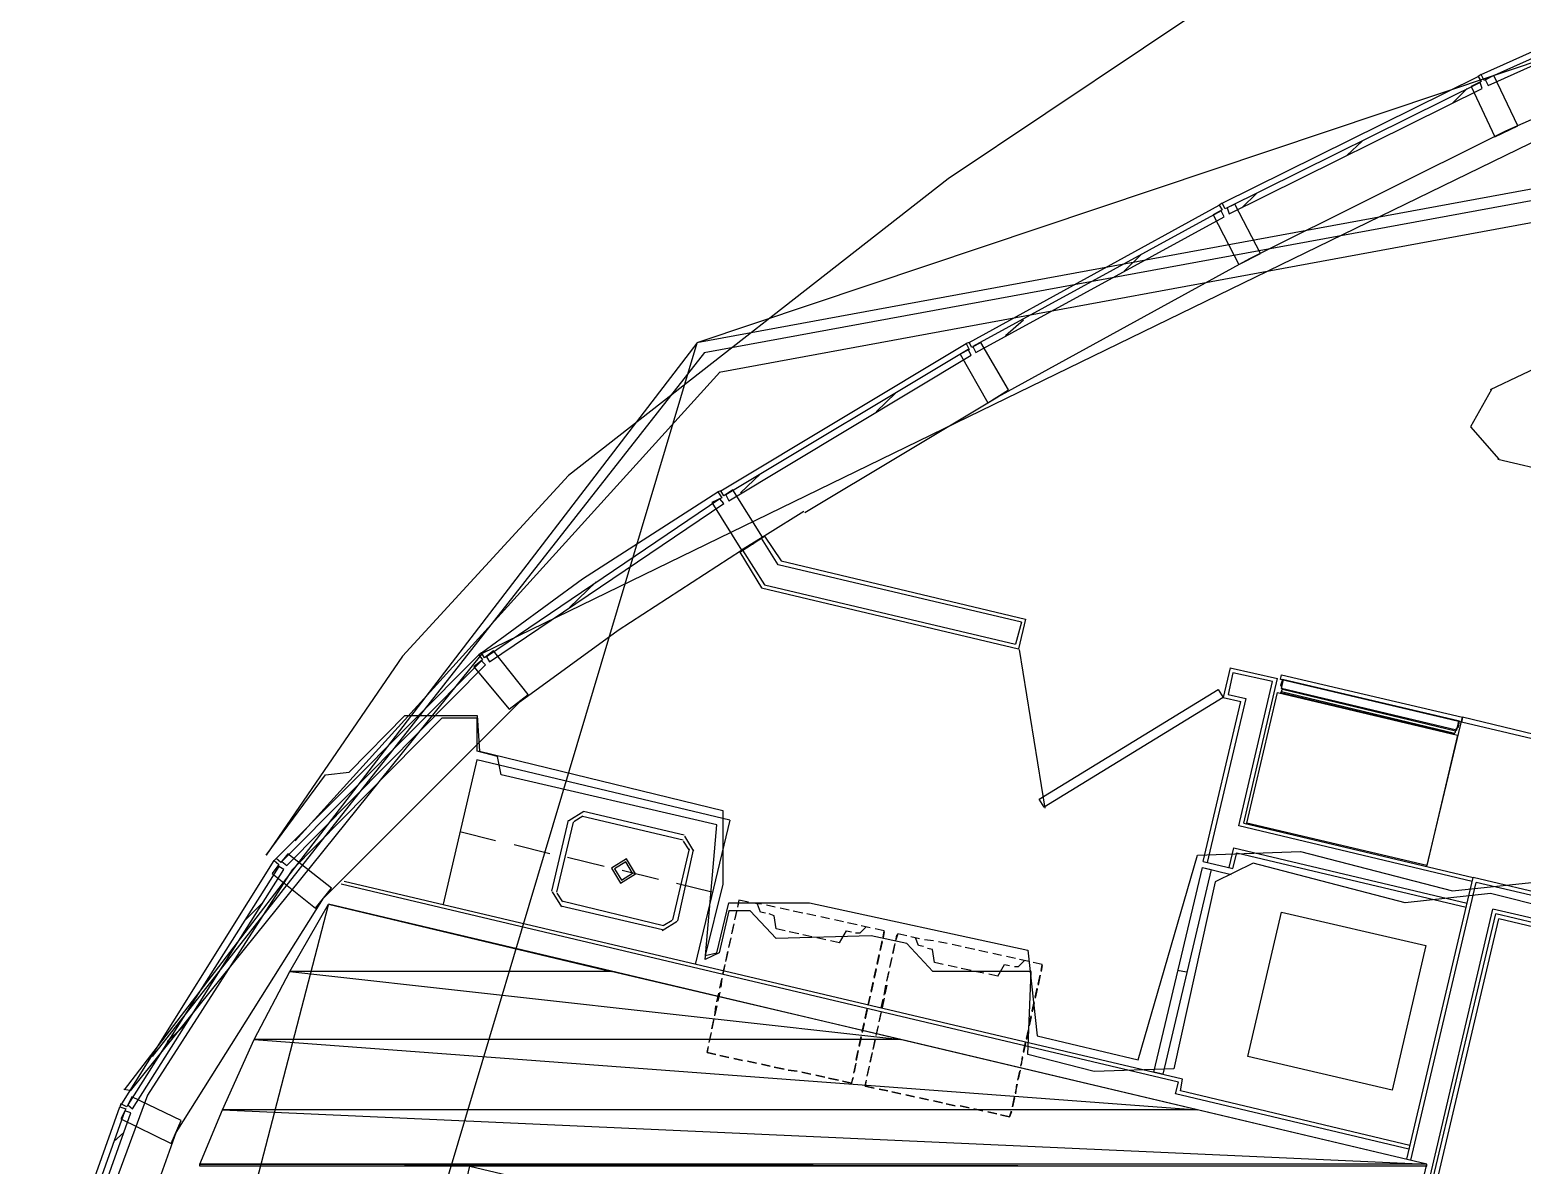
# Model space of a CAD drawing. Header units: feet. Extents: x -84 to 198, y -22 to 181.
# Drawn here: x 27.69 to 47.82, y 130.15 to 145.46 of the extents above; entities that cross this region are included whole.
import ezdxf

# ---------------------------------------------------------------- set-up
doc = ezdxf.new("R2010")
doc.units = ezdxf.units.FT
for name, color, linetype in [('A-AREA-COMUN', 252, 'CONTINUOUS'), ('A-AREA-UNIDAD', 30, 'CONTINUOUS'), ('A-LINEA', 7, 'CONTINUOUS'), ('A-MURO-CONCRETO', 8, 'CONTINUOUS')]:
    doc.layers.add(name, color=color, linetype=linetype)

msp = doc.modelspace()

# ---------------------------------------------------------------- linework, layer by layer
at = {"layer": 'A-AREA-COMUN'}
msp.add_lwpolyline([(49.808, 133.2089), (47.392, 133.8133), (46.24, 133.6889), (44.192, 134.2222), (43.68, 133.9733), (43.12, 131.4489), (42.048, 131.4133), (41.152, 131.6444), (41.2, 132.7644), (39.872, 132.7644), (39.52, 133.1378), (39.04, 133.2444), (37.76, 133.2089), (37.408, 133.5822), (37.12, 133.5822), (36.992, 133.0133), (36.8, 132.9244), (36.96, 134.7378), (34.048, 135.4133), (34, 135.6622), (33.728, 135.7333), (33.728, 136.1778), (33.248, 136.1778), (31.232, 134.1333), (29.28, 131.0933), (27.968, 127.5378)], dxfattribs=at)
at = {"layer": 'A-AREA-UNIDAD'}
msp.add_lwpolyline([(44.032, 146.0978), (40.08, 143.4489), (34.96, 139.4489), (32.72, 137.0133), (30.88, 134.3289), (31.68, 135.4133), (32, 135.4489), (32.752, 136.2133), (33.728, 136.2133), (33.76, 135.7333), (37.04, 134.9333), (37.04, 133.9378), (36.8, 132.9778), (36.96, 133.0133), (37.12, 133.6889), (38.208, 133.6889), (41.152, 133.0489), (41.28, 131.8933), (42.64, 131.5733), (43.44, 134.3289), (44.832, 134.3822), (46.88, 133.8489), (48.032, 133.9733)], dxfattribs=at)
at = {"layer": 'A-LINEA'}
for p, q in [((93.1212, 160.1706), (36.6895, 141.2395)), ((118.2654, 156.262), (36.6895, 141.2395)), ((118.2654, 156.262), (36.6895, 141.2395)), ((118.2654, 156.262), (36.6895, 141.2395)), ((118.2188, 156.0962), (36.7876, 141.1026)), ((118.1216, 155.7773), (36.9919, 140.8393)), ((59.9081, 149.7586), (33.7837, 137.0471)), ((47.2667, 144.8578), (50.7867, 146.4311)), ((47.6, 144.0978), (51.1333, 145.6711)), ((43.7733, 143.1244), (47.2267, 144.8311)), ((46.88, 144.4711), (47.08, 144.6711)), ((44.1467, 142.3778), (47.6, 144.0978)), ((45.4533, 143.7644), (45.6667, 143.9644)), ((44.04, 143.0578), (44.24, 143.2578)), ((40.36, 141.2444), (43.7333, 143.0978)), ((40.7467, 140.5111), (44.1467, 142.3778)), ((42.4533, 142.2044), (42.68, 142.4311)), ((51.0267, 142.3378), (47.3867, 140.6044)), ((40.8533, 141.3378), (41.0933, 141.5511)), ((36.6881, 141.2357), (28.3665, 113.3809)), ((36.6881, 141.2357), (28.3665, 113.3809)), ((36.6881, 141.2357), (28.3665, 113.3809)), ((36.6881, 141.2357), (28.9639, 131.1684)), ((36.7944, 141.1093), (29.3452, 131.6177)), ((37.0133, 139.2444), (40.32, 141.2311)), ((36.9987, 140.846), (31.2735, 134.5231)), ((38.1467, 138.9511), (40.7467, 140.5111)), ((39.1067, 140.3111), (39.3733, 140.5644)), ((47.4933, 139.6711), (60.44, 136.6044)), ((37.28, 139.2178), (37.5467, 139.4711)), ((35.1467, 138.0578), (36.9733, 139.2311)), ((38.1333, 138.9644), (37.64, 138.6578)), ((37.64, 138.6578), (37.2933, 138.4444)), ((37.3867, 138.4978), (37.44, 138.5244)), ((37.44, 138.5244), (37.4933, 138.5644)), ((37.7867, 138.2444), (37.56, 138.6044)), ((35.6267, 137.3644), (37.2933, 138.4444)), ((37.2667, 138.4178), (37.56, 137.9378)), ((37.3067, 138.4444), (37.6, 137.9778)), ((37.8267, 138.2978), (41.12, 137.5111)), ((41.0667, 137.4711), (37.7867, 138.2444)), ((33.7867, 137.0578), (35.1467, 138.0578)), ((34.9733, 137.6711), (35.3333, 138.0178)), ((37.56, 137.9378), (41.0267, 137.1111)), ((37.6, 137.9778), (40.9867, 137.1778)), ((41.0667, 137.4711), (40.9867, 137.1778)), ((41.12, 137.5111), (41.0267, 137.1111)), ((34.3067, 136.4044), (35.6267, 137.3644)), ((41.0361, 137.1034), (41.3824, 134.9627)), ((33.7901, 137.0465), (29.0482, 131.1547)), ((31.0133, 134.2844), (33.7467, 137.0311)), ((43.88, 136.8578), (43.7867, 136.4578)), ((43.92, 136.7911), (43.8533, 136.4978)), ((43.88, 136.8578), (44.52, 136.7111)), ((44.4533, 136.6711), (43.92, 136.7911)), ((44, 134.7244), (44.4533, 136.6711)), ((44.0667, 134.7644), (44.52, 136.7111)), ((43.8533, 136.4978), (44.0933, 136.4444)), ((44.5733, 136.5378), (46.9067, 135.9778)), ((44.5733, 136.5378), (46.9067, 135.9778)), ((46.92, 136.0044), (44.5867, 136.5644)), ((46.92, 136.0044), (44.5867, 136.5644)), ((31.6533, 133.7511), (34.3067, 136.4044)), ((43.52, 134.2444), (44.0267, 136.4044)), ((44.0933, 136.4444), (43.5733, 134.2311)), ((43.7867, 136.4578), (44.0267, 136.4044)), ((46.5333, 134.1778), (47.0133, 136.1911)), ((49.44, 135.5511), (47, 136.1244)), ((49.4533, 135.6044), (47.0133, 136.1911)), ((33.72, 135.6178), (33.2667, 133.6711)), ((37.1333, 134.8044), (33.72, 135.6178)), ((35.165, 134.92), (34.9645, 134.7961)), ((35.1497, 134.8551), (35.0294, 134.7808)), ((35.1467, 134.8578), (36.5067, 134.5378)), ((35.16, 134.9244), (36.52, 134.6044)), ((34.7333, 133.8444), (34.96, 134.8044)), ((34.8, 133.8311), (35.0267, 134.7778)), ((37.1333, 134.8044), (36.6667, 132.8578)), ((47.1467, 133.9778), (44, 134.7244)), ((44.0667, 134.7644), (47.16, 134.0311)), ((33.9733, 134.5244), (33.4933, 134.6444)), ((34.7067, 134.3511), (34.2267, 134.4711)), ((36.584, 134.4014), (36.5097, 134.5218)), ((36.6489, 134.3861), (36.525, 134.5866)), ((28.9333, 130.9778), (30.9867, 134.2578)), ((31, 134.2711), (31, 134.2711)), ((35.44, 134.1778), (34.9467, 134.2978)), ((36.5867, 134.4178), (36.36, 133.4578)), ((36.64, 134.4044), (36.4267, 133.4444)), ((43.8667, 134.1644), (43.9333, 134.4311)), ((43.92, 134.1511), (43.9733, 134.3644)), ((43.9333, 134.4311), (47.08, 133.6844)), ((43.9733, 134.3644), (47.0667, 133.6311)), ((36.1733, 134.0044), (35.68, 134.1244)), ((43.5067, 134.1644), (43.8933, 134.0711)), ((43.52, 134.2444), (43.92, 134.1511)), ((43.24, 131.3111), (31.9333, 133.9778)), ((36.8933, 133.8311), (36.4133, 133.9511)), ((46.2667, 130.2311), (47.16, 134.0311)), ((46.32, 130.2178), (47.2, 133.9644)), ((73.32, 127.8444), (47.16, 134.0311)), ((73.3067, 127.7911), (47.2, 133.9644)), ((31.7159, 133.6567), (28.3582, 120.754)), ((29.6667, 130.5911), (31.6533, 133.7511)), ((30.6, 133.4578), (30.84, 133.6978)), ((34.7378, 133.8361), (34.8616, 133.6356)), ((34.8027, 133.8208), (34.877, 133.7005)), ((36.2267, 133.3244), (34.8533, 133.6444)), ((36.24, 133.3778), (34.8667, 133.7111)), ((37.24, 133.6311), (37.2533, 133.7111)), ((37.3867, 133.6978), (37.2533, 133.7244)), ((37.56, 133.6711), (37.44, 133.6844)), ((37.56, 133.6711), (37.44, 133.6844)), ((37.7467, 133.6311), (37.6267, 133.6578)), ((37.7467, 133.6311), (37.6267, 133.6578)), ((36.237, 133.3805), (36.3573, 133.4548)), ((37.2267, 133.5911), (37.2, 133.4711)), ((37.2, 133.4578), (37.2267, 133.5778)), ((37.9333, 133.5911), (37.8133, 133.6178)), ((37.9333, 133.5911), (37.8133, 133.6178)), ((38.12, 133.5511), (37.9867, 133.5778)), ((38.12, 133.5511), (37.9867, 133.5778)), ((38.2933, 133.5111), (38.1733, 133.5378)), ((38.2933, 133.5111), (38.1733, 133.5378)), ((38.48, 133.4711), (38.36, 133.4978)), ((38.48, 133.4711), (38.36, 133.4978)), ((38.6667, 133.4311), (38.5467, 133.4578)), ((38.6667, 133.4311), (38.5467, 133.4578)), ((44.5733, 133.5644), (46.52, 133.1111)), ((46.08, 127.8844), (47.4267, 133.6044)), ((46.12, 127.8711), (47.4667, 133.5378)), ((46.2133, 127.9911), (47.5067, 133.4711)), ((73.24, 127.4978), (47.4267, 133.6044)), ((73.2267, 127.4444), (47.4667, 133.5378)), ((73.2133, 127.3911), (47.5067, 133.4711)), ((36.2216, 133.3156), (36.4222, 133.4394)), ((37.1867, 133.4044), (37.16, 133.2844)), ((37.16, 133.2711), (37.1867, 133.3911)), ((37.88, 133.3111), (37.76, 133.3378)), ((38.0667, 133.2711), (37.9333, 133.2978)), ((38.24, 133.2311), (38.12, 133.2578)), ((38.8533, 133.3911), (38.72, 133.4178)), ((38.8533, 133.3911), (38.72, 133.4178)), ((39.0267, 133.3511), (38.9067, 133.3778)), ((39.0267, 133.3511), (38.9067, 133.3778)), ((39.2133, 133.3111), (39.0933, 133.3378)), ((39.2133, 133.2978), (39.2, 133.2178)), ((39.3733, 133.1778), (39.3867, 133.2578)), ((39.52, 133.2444), (39.4, 133.2711)), ((37.1467, 133.2178), (37.12, 133.0978)), ((37.12, 133.0844), (37.1467, 133.2044)), ((38.4267, 133.1911), (38.3067, 133.2178)), ((38.6133, 133.1511), (38.4933, 133.1778)), ((39.16, 133.0444), (39.1867, 133.1778)), ((39.1867, 133.1644), (39.16, 133.0444)), ((39.36, 133.1378), (39.3333, 133.0044)), ((39.3333, 133.0044), (39.36, 133.1244)), ((39.6933, 133.2044), (39.5733, 133.2311)), ((39.6933, 133.2044), (39.5733, 133.2311)), ((39.88, 133.1778), (39.76, 133.1911)), ((39.88, 133.1778), (39.76, 133.1911)), ((40.0667, 133.1378), (39.9467, 133.1644)), ((40.0667, 133.1378), (39.9467, 133.1644)), ((40.2533, 133.0978), (40.1333, 133.1244)), ((40.2533, 133.0978), (40.1333, 133.1244)), ((40.44, 133.0578), (40.3067, 133.0844)), ((40.44, 133.0578), (40.3067, 133.0844)), ((40.6133, 133.0178), (40.4933, 133.0444)), ((40.6133, 133.0178), (40.4933, 133.0444)), ((37.0667, 132.8578), (37.04, 132.7244)), ((37.04, 132.7244), (37.0667, 132.8444)), ((37.1067, 133.0311), (37.08, 132.9111)), ((37.08, 132.8978), (37.1067, 133.0311)), ((39.12, 132.8711), (39.1467, 132.9911)), ((39.1467, 132.9778), (39.12, 132.8578)), ((39.32, 132.9511), (39.2933, 132.8311)), ((39.2933, 132.8178), (39.32, 132.9378)), ((40.0133, 132.8578), (39.8933, 132.8844)), ((40.2, 132.8178), (40.08, 132.8444)), ((40.8, 132.9778), (40.68, 133.0044)), ((40.8, 132.9778), (40.68, 133.0044)), ((40.9867, 132.9378), (40.8667, 132.9644)), ((40.9867, 132.9378), (40.8667, 132.9644)), ((41.1733, 132.8978), (41.04, 132.9244)), ((41.1733, 132.8978), (41.04, 132.9244)), ((41.3467, 132.8578), (41.2267, 132.8844)), ((41.3467, 132.8444), (41.3333, 132.7644)), ((37, 132.5378), (37.0267, 132.6578)), ((37.0267, 132.6711), (37.0133, 132.5511)), ((39.08, 132.6844), (39.1067, 132.8044)), ((39.1067, 132.7911), (39.08, 132.6711)), ((39.28, 132.7644), (39.2533, 132.6444)), ((39.2533, 132.6311), (39.28, 132.7511)), ((40.3867, 132.7778), (40.2533, 132.8044)), ((40.56, 132.7378), (40.44, 132.7644)), ((40.7467, 132.6978), (40.6267, 132.7244)), ((41.2933, 132.5911), (41.32, 132.7111)), ((41.32, 132.7111), (41.2933, 132.5778)), ((43.2933, 132.7511), (43.1733, 132.7778)), ((36.96, 132.3511), (36.9867, 132.4711)), ((37, 132.4844), (36.9733, 132.3644)), ((39.04, 132.4978), (39.0667, 132.6178)), ((39.0667, 132.6044), (39.04, 132.4844)), ((39.2133, 132.4444), (39.24, 132.5778)), ((39.2533, 132.5778), (39.2267, 132.4578)), ((41.2533, 132.4178), (41.28, 132.5378)), ((41.28, 132.5244), (41.2533, 132.4044)), ((36.96, 132.2978), (36.9333, 132.1778)), ((36.9333, 132.1644), (36.9467, 132.2978)), ((38.96, 132.1378), (38.9867, 132.2578)), ((38.9867, 132.2444), (38.96, 132.1244)), ((39, 132.3111), (39.0267, 132.4311)), ((39.0267, 132.4311), (39, 132.3111)), ((39.1733, 132.2711), (39.2, 132.3911)), ((39.2133, 132.4044), (39.1867, 132.2711)), ((41.2133, 132.2311), (41.24, 132.3511)), ((41.24, 132.3378), (41.2133, 132.2178)), ((29.5467, 131.8178), (29.8, 132.0578)), ((36.92, 132.1244), (36.8933, 131.9911)), ((36.8933, 131.9911), (36.92, 132.1111)), ((38.92, 131.9511), (38.9467, 132.0711)), ((38.9467, 132.0578), (38.92, 131.9378)), ((39.1733, 132.2178), (39.1467, 132.0978)), ((39.1467, 132.0844), (39.1733, 132.2044)), ((41.1733, 132.0444), (41.2, 132.1644)), ((41.2, 132.1511), (41.1733, 132.0311)), ((36.88, 131.9378), (36.8533, 131.8178)), ((36.8533, 131.8044), (36.88, 131.9244)), ((38.88, 131.7644), (38.9067, 131.8844)), ((38.9067, 131.8711), (38.88, 131.7511)), ((39.0933, 131.8444), (39.0667, 131.7244)), ((39.0667, 131.7111), (39.0933, 131.8444)), ((39.1333, 132.0311), (39.1067, 131.9111)), ((39.1067, 131.8978), (39.1333, 132.0178)), ((41.1333, 131.8578), (41.16, 131.9778)), ((41.16, 131.9778), (41.1333, 131.8444)), ((36.84, 131.7511), (36.8267, 131.6711)), ((36.8267, 131.6711), (36.9467, 131.6444)), ((37, 131.6311), (37.12, 131.6044)), ((37.12, 131.6044), (37, 131.6311)), ((38.84, 131.5778), (38.8667, 131.6978)), ((38.8667, 131.6978), (38.84, 131.5644)), ((39.0533, 131.6711), (39.0267, 131.5378)), ((39.0267, 131.5378), (39.0533, 131.6578)), ((41.0933, 131.6844), (41.12, 131.8044)), ((41.12, 131.7911), (41.0933, 131.6711)), ((37.1867, 131.5911), (37.3067, 131.5644)), ((37.3067, 131.5644), (37.1867, 131.5911)), ((37.3733, 131.5511), (37.4933, 131.5244)), ((37.4933, 131.5244), (37.3733, 131.5511)), ((37.56, 131.5111), (37.68, 131.4844)), ((37.68, 131.4844), (37.56, 131.5111)), ((37.7333, 131.4711), (37.8667, 131.4444)), ((37.8667, 131.4444), (37.7333, 131.4711)), ((37.92, 131.4311), (38.04, 131.4178)), ((38.04, 131.4178), (37.92, 131.4311)), ((38.8267, 131.5111), (38.8, 131.3911)), ((38.8133, 131.4044), (38.84, 131.5244)), ((39.0133, 131.4844), (38.9867, 131.3644)), ((38.9867, 131.3511), (39.0133, 131.4711)), ((41.0267, 131.3111), (41.0533, 131.4311)), ((41.08, 131.6044), (41.0533, 131.4844)), ((41.0667, 131.4978), (41.08, 131.6178)), ((38.1067, 131.4044), (38.2267, 131.3778)), ((38.2267, 131.3778), (38.1067, 131.4044)), ((38.2933, 131.3644), (38.4133, 131.3378)), ((38.4133, 131.3378), (38.2933, 131.3644)), ((38.4667, 131.3244), (38.6, 131.2978)), ((38.6, 131.2978), (38.4667, 131.3244)), ((38.9733, 131.2978), (38.96, 131.2178)), ((40.9867, 131.1244), (41.0133, 131.2444)), ((41, 131.2444), (40.9867, 131.1111)), ((41.04, 131.4178), (41.0133, 131.2978)), ((43.2133, 131.1511), (43.24, 131.3111)), ((28.96, 131.1778), (29.04, 131.1644)), ((38.96, 131.2178), (39.08, 131.1911)), ((39.1467, 131.1778), (39.2667, 131.1511)), ((39.2667, 131.1511), (39.1467, 131.1778)), ((39.32, 131.1378), (39.44, 131.1111)), ((39.44, 131.1111), (39.32, 131.1378)), ((39.5067, 131.0978), (39.6267, 131.0711)), ((39.6267, 131.0711), (39.5067, 131.0978)), ((39.6933, 131.0578), (39.8133, 131.0311)), ((39.8133, 131.0311), (39.6933, 131.0578)), ((40.9467, 130.9378), (40.9733, 131.0711)), ((40.9733, 131.0578), (40.9467, 130.9378)), ((46.2933, 130.3644), (43.1467, 131.1111)), ((46.3067, 130.4178), (43.2133, 131.1511)), ((27.92, 128.1644), (28.9067, 130.9378)), ((28.92, 130.9644), (28.92, 130.9644)), ((28.92, 130.9511), (28.92, 130.9644)), ((39.88, 131.0178), (40, 130.9911)), ((40, 130.9911), (39.88, 131.0178)), ((40.0533, 130.9778), (40.1733, 130.9511)), ((40.1733, 130.9511), (40.0533, 130.9778)), ((40.24, 130.9511), (40.36, 130.9244)), ((40.36, 130.9244), (40.24, 130.9511)), ((40.4267, 130.9111), (40.5467, 130.8844)), ((40.5467, 130.8844), (40.4267, 130.9111)), ((40.6133, 130.8711), (40.7333, 130.8444)), ((40.7333, 130.8444), (40.6133, 130.8711)), ((28.3867, 127.0044), (29.6667, 130.5911)), ((28.8267, 130.4711), (28.96, 130.5911))]:
    msp.add_line(p, q, dxfattribs=at)
for points in [[(47.36, 144.7111), (50.8267, 146.2711), (50.8, 146.3511), (47.32, 144.7911), (47.36, 144.7111)], [(43.8667, 142.9778), (47.28, 144.6711), (47.2533, 144.7511), (43.84, 143.0578), (43.8667, 142.9778)], [(47.44, 144.8444), (47.3067, 144.7778), (47.2667, 144.8578), (47.2267, 144.8311), (47.2667, 144.7644), (47.1333, 144.6978), (47.4533, 144.0178), (47.76, 144.1644), (47.44, 144.8444)], [(43.9467, 143.1111), (43.8133, 143.0444), (43.7733, 143.1244), (43.7333, 143.0978), (43.7733, 143.0311), (43.6533, 142.9644), (44, 142.2978), (44.2933, 142.4444), (43.9467, 143.1111)], [(40.4533, 141.1111), (43.8, 142.9378), (43.76, 143.0178), (40.4133, 141.1911), (40.4533, 141.1111)], [(37.12, 139.1111), (40.3867, 141.0711), (40.3467, 141.1511), (37.08, 139.1911), (37.12, 139.1111)], [(40.52, 141.2444), (40.4, 141.1778), (40.36, 141.2444), (40.32, 141.2311), (40.36, 141.1511), (40.24, 141.0844), (40.6133, 140.4311), (40.8933, 140.6044), (40.52, 141.2444)], [(47.405, 140.6092), (47.1228, 140.1048), (47.5049, 139.6712)], [(33.8933, 136.9378), (37.0533, 139.0711), (37, 139.1378), (33.8533, 137.0044), (33.8933, 136.9378)], [(37.1733, 139.2578), (37.0533, 139.1778), (37.0133, 139.2444), (36.9733, 139.2311), (37.0267, 139.1511), (36.8933, 139.0844), (37.2933, 138.4444), (37.5733, 138.6178), (37.1733, 139.2578)], [(37.2667, 138.4178), (37.6, 138.6311), (37.8267, 138.2978)], [(33.9467, 137.0844), (33.8267, 136.9911), (33.7867, 137.0578), (33.7467, 137.0311), (33.8, 136.9644), (33.68, 136.8711), (34.16, 136.2978), (34.4133, 136.4978), (33.9467, 137.0844)], [(31.16, 134.1911), (33.84, 136.8978), (33.7867, 136.9511), (31.0933, 134.2444), (31.16, 134.1911)], [(47.0133, 136.1911), (47, 136.1244), (44.56, 136.6978), (44.5733, 136.7644), (47.0133, 136.1911)], [(47.0133, 136.1911), (47, 136.1244), (44.56, 136.6978), (44.5733, 136.7644), (47.0133, 136.1911)], [(44.5867, 136.6978), (44.56, 136.6178), (44.5733, 136.6044), (44.5733, 136.5778), (44.5867, 136.5644), (44.5733, 136.5511), (44.5733, 136.5378), (44.56, 136.5244), (46.9067, 135.9644), (46.9067, 135.9778), (46.92, 135.9911), (46.92, 136.0044), (46.9333, 136.0178), (46.9333, 136.0444), (46.96, 136.0578), (46.9733, 136.1378), (44.5867, 136.6978)], [(44.5867, 136.6978), (44.56, 136.6178), (44.5733, 136.6044), (44.5733, 136.5778), (44.5867, 136.5644), (44.5733, 136.5511), (44.5733, 136.5378), (44.56, 136.5244), (46.9067, 135.9644), (46.9067, 135.9778), (46.92, 135.9911), (46.92, 136.0044), (46.9333, 136.0178), (46.9333, 136.0444), (46.96, 136.0578), (46.9733, 136.1378), (44.5867, 136.6978)], [(46.96, 136.1378), (46.9333, 136.0178), (44.5733, 136.5778), (44.6, 136.6978), (46.96, 136.1378)], [(46.96, 136.1378), (46.9333, 136.0178), (44.5733, 136.5778), (44.6, 136.6978), (46.96, 136.1378)], [(43.7867, 136.4578), (41.3733, 134.9778), (41.3067, 135.0844), (43.72, 136.5644), (43.7867, 136.4578)], [(44.52, 136.5244), (46.9467, 135.9511), (46.5333, 134.1911), (44.1067, 134.7644), (44.52, 136.5244)], [(31.1733, 134.3511), (31.08, 134.2311), (31.0133, 134.2844), (30.9867, 134.2578), (31.0533, 134.2044), (30.96, 134.0844), (31.5467, 133.6178), (31.76, 133.8844), (31.1733, 134.3511)], [(35.5378, 134.1561), (35.6616, 133.9556), (35.8622, 134.0794), (35.7384, 134.28), (35.5378, 134.1561)], [(29.08, 130.9111), (31.12, 134.1378), (31.0533, 134.1778), (29.0133, 130.9644), (29.08, 130.9111)], [(35.5767, 134.1469), (35.6708, 133.9945), (35.8233, 134.0886), (35.7292, 134.241), (35.5767, 134.1469)], [(43.6267, 134.1378), (42.9733, 131.3778), (42.8533, 131.4044), (43.5067, 134.1644), (43.6267, 134.1378)], [(43.1467, 131.1111), (43.1867, 131.2711), (31.8933, 133.9378)], [(43.4667, 117.1911), (43.9333, 119.1378), (31.7067, 122.0311), (33.6267, 130.1378), (45.8533, 127.2444), (46.5333, 130.1644), (31.72, 133.6711)], [(37.3867, 133.6978), (37.2533, 133.7244), (37.24, 133.6444)], [(37.6133, 133.5511), (37.5467, 133.5644), (37.5067, 133.6711)], [(37.76, 133.3378), (37.7333, 133.5111), (37.6667, 133.5378)], [(46.52, 133.1111), (46.0667, 131.1644), (44.12, 131.6178), (44.5733, 133.5644)], [(38.6133, 133.1511), (38.7067, 133.3111), (38.7733, 133.2978)], [(38.8267, 133.2844), (38.8933, 133.2844), (38.9733, 133.3644)], [(39.2, 133.2311), (39.2133, 133.3111), (39.0933, 133.3378)], [(39.52, 133.2444), (39.4, 133.2711), (39.3733, 133.1911)], [(39.7467, 133.0978), (39.68, 133.1111), (39.64, 133.2178)], [(39.8933, 132.8844), (39.8667, 133.0578), (39.8, 133.0711)], [(40.7467, 132.6978), (40.84, 132.8578), (40.9067, 132.8444)], [(40.9733, 132.8311), (41.0267, 132.8311), (41.1067, 132.9111)], [(41.3333, 132.7778), (41.3467, 132.8578), (41.2267, 132.8844)], [(36.9467, 131.6444), (36.8267, 131.6711), (36.84, 131.7378)], [(38.6533, 131.2844), (38.7733, 131.2578), (38.8, 131.3378)], [(38.7867, 131.3244), (38.7733, 131.2578), (38.6533, 131.2844)], [(39.08, 131.1911), (38.96, 131.2178), (38.9733, 131.2844)], [(29.0667, 131.0711), (29, 130.9378), (28.92, 130.9778), (28.9067, 130.9378), (28.9867, 130.9111), (28.92, 130.7778), (29.6, 130.4444), (29.7333, 130.7511), (29.0667, 131.0711)], [(27.7733, 127.2578), (29.0533, 130.8578), (28.9733, 130.8844), (27.6933, 127.2844), (27.7733, 127.2578)], [(40.7867, 130.8311), (40.9067, 130.8044), (40.9333, 130.8844)], [(40.9333, 130.8711), (40.9067, 130.8044), (40.7867, 130.8311)]]:
    msp.add_lwpolyline(points, dxfattribs=at)
at = {"layer": 'A-MURO-CONCRETO'}
for points in [[(31.72, 133.6711), (35.5333, 132.7644), (31.2, 132.7644), (31.72, 133.6711), (31.72, 133.6711)], [(31.2, 132.7644), (39.44, 131.8444), (30.72, 131.8444), (31.2, 132.7644), (31.2, 132.7644)], [(35.5333, 132.7644), (31.2, 132.7644), (39.44, 131.8444), (35.5333, 132.7644)], [(30.72, 131.8444), (43.44, 130.8978), (30.2933, 130.8978), (30.72, 131.8444), (30.72, 131.8444)], [(39.44, 131.8444), (30.72, 131.8444), (43.44, 130.8978), (39.44, 131.8444)], [(30.2933, 130.8978), (46.5333, 130.1644), (29.9867, 130.1644), (30.2933, 130.8978), (30.2933, 130.8978)], [(43.44, 130.8978), (30.2933, 130.8978), (46.5333, 130.1644), (43.44, 130.8978)], [(46.5333, 130.1644), (29.9867, 130.1644), (46.5333, 130.1378), (46.5333, 130.1644)], [(29.9867, 130.1644), (46.5333, 130.1378), (29.9867, 130.1378), (29.9867, 130.1644), (29.9867, 130.1644)]]:
    msp.add_lwpolyline(points, dxfattribs=at)

doc.saveas('drawing.dxf')
